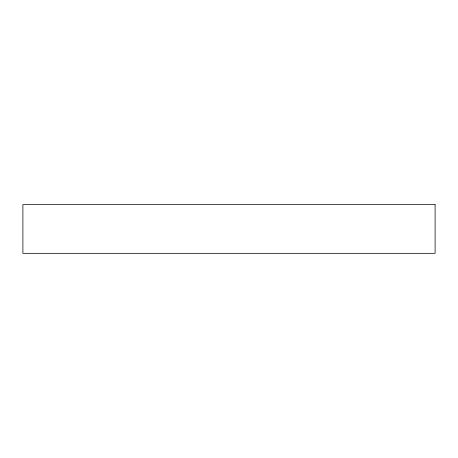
<?xml version="1.0" encoding="UTF-8"?>
<svg xmlns="http://www.w3.org/2000/svg" width="458" height="458" viewBox="0 0 458 458"><rect width="100%" height="100%" fill="white"/><g stroke="black" fill="none" stroke-linecap="round" stroke-linejoin="round"><path stroke-width="0.69" d="M435.1 204.663L22.9 204.663L22.9 253.337L435.1 253.337L435.1 204.663"/></g></svg>
